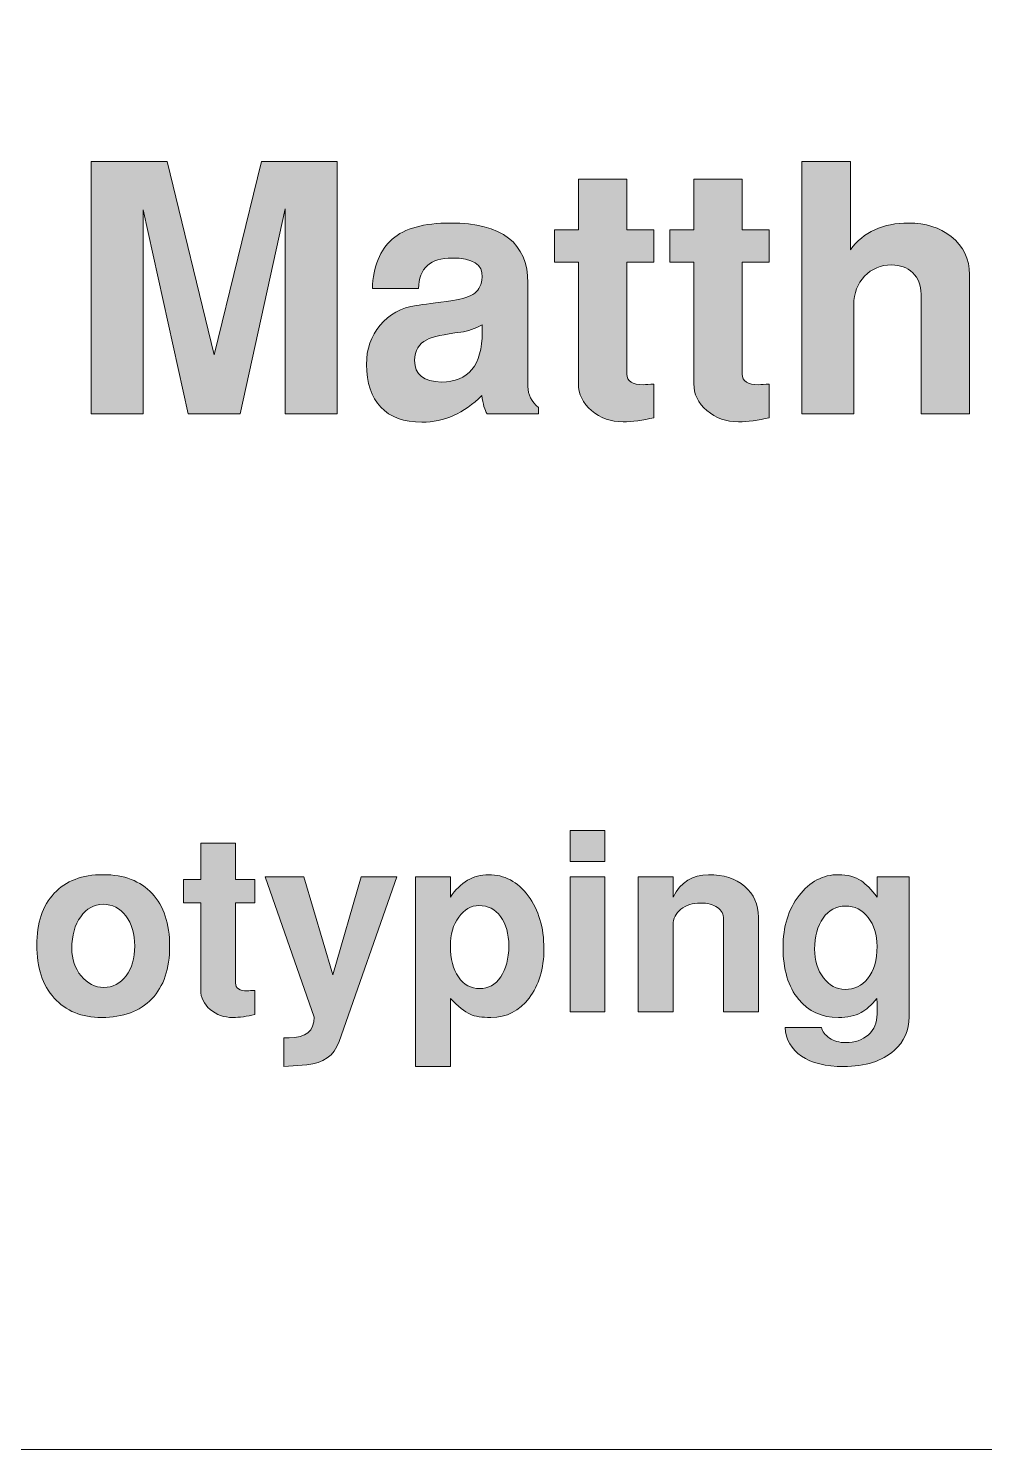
# Model space of a CAD drawing. Header units: inches. Extents: x 1.04 to 10.11, y -6.95 to -1.5.
# Drawn here: x 1.719 to 2.179, y -5.562 to -4.879 of the extents above; entities that cross this region are included whole.
import ezdxf

# ---------------------------------------------------------------- set-up
doc = ezdxf.new("R2010")
doc.units = ezdxf.units.IN
doc.header["$MEASUREMENT"] = 0
doc.layers.add('Layer 1', color=7, linetype='Continuous')

# ---------------------------------------------------------------- blocks, each defined once
blk = doc.blocks.new('block 34')
at = {"layer": 'Layer 1', "true_color": 0xed1f24}
h = blk.add_hatch(color=240, dxfattribs=at)
h.dxf.hatch_style = 2
h.paths.add_polyline_path([(1.86772, -5.06415), (1.84272, -5.06415), (1.84272, -4.96548), (1.82105, -5.06415), (1.79605, -5.06415), (1.77438, -4.96598), (1.77438, -5.06415), (1.74938, -5.06415), (1.74938, -4.94265), (1.78596, -4.94265), (1.80854, -5.03566), (1.83135, -4.94265), (1.86772, -4.94265)])
h = blk.add_hatch(color=240, dxfattribs=at)
h.dxf.hatch_style = 2
edge = h.paths.add_edge_path()
edge.add_spline(control_points=[(2.17204, -5.06415), (2.17204, -5.06415), (2.14871, -5.06415), (2.14871, -5.06415), (2.14871, -5.06415), (2.14871, -5.00652), (2.14871, -5.00652), (2.14871, -5.00217), (2.14738, -4.99875), (2.14471, -4.99624), (2.14204, -4.99373), (2.13865, -4.99248), (2.13454, -4.99248), (2.12932, -4.99248), (2.12499, -4.99429), (2.12155, -4.99791), (2.1181, -5.00153), (2.11638, -5.00607), (2.11638, -5.01153), (2.11638, -5.01153), (2.11638, -5.06415), (2.11638, -5.06415), (2.11638, -5.06415), (2.09138, -5.06415), (2.09138, -5.06415), (2.09138, -5.06415), (2.09138, -4.94265), (2.09138, -4.94265), (2.09138, -4.94265), (2.11471, -4.94265), (2.11471, -4.94265), (2.11471, -4.94265), (2.11471, -4.98515), (2.11471, -4.98515), (2.12105, -4.9766), (2.13038, -4.97232), (2.14271, -4.97232), (2.15082, -4.97232), (2.15765, -4.97448), (2.16321, -4.97881), (2.1691, -4.98348), (2.17204, -4.98959), (2.17204, -4.99714), (2.17204, -4.99714), (2.17204, -5.06415), (2.17204, -5.06415)], knot_values=[0, 0, 0, 0, 1, 1, 1, 2, 2, 2, 3, 3, 3, 4, 4, 4, 5, 5, 5, 6, 6, 6, 7, 7, 7, 8, 8, 8, 9, 9, 9, 10, 10, 10, 11, 11, 11, 12, 12, 12, 13, 13, 13, 14, 14, 14, 15, 15, 15, 15], degree=3, periodic=1)
h = blk.add_hatch(color=240, dxfattribs=at)
h.dxf.hatch_style = 2
edge = h.paths.add_edge_path()
edge.add_spline(control_points=[(2.02022, -5.06598), (2.01477, -5.06731), (2.00983, -5.06798), (2.00538, -5.06798), (1.99949, -5.06798), (1.99444, -5.06618), (1.99021, -5.06257), (1.98599, -5.05895), (1.98388, -5.05465), (1.98388, -5.04965), (1.98388, -5.04965), (1.98388, -4.99115), (1.98388, -4.99115), (1.98388, -4.99115), (1.97238, -4.99115), (1.97238, -4.99115), (1.97238, -4.99115), (1.97238, -4.97565), (1.97238, -4.97565), (1.97238, -4.97565), (1.98388, -4.97565), (1.98388, -4.97565), (1.98388, -4.97565), (1.98388, -4.95114), (1.98388, -4.95114), (1.98388, -4.95114), (2.00722, -4.95114), (2.00722, -4.95114), (2.00722, -4.95114), (2.00722, -4.97565), (2.00722, -4.97565), (2.00722, -4.97565), (2.02022, -4.97565), (2.02022, -4.97565), (2.02022, -4.97565), (2.02022, -4.99115), (2.02022, -4.99115), (2.02022, -4.99115), (2.00722, -4.99115), (2.00722, -4.99115), (2.00722, -4.99115), (2.00722, -5.04498), (2.00722, -5.04498), (2.00722, -5.04843), (2.00983, -5.05015), (2.01505, -5.05015), (2.01627, -5.05004), (2.01799, -5.04993), (2.02022, -5.04981), (2.02022, -5.04981), (2.02022, -5.06598), (2.02022, -5.06598)], knot_values=[0, 0, 0, 0, 1, 1, 1, 2, 2, 2, 3, 3, 3, 4, 4, 4, 5, 5, 5, 6, 6, 6, 7, 7, 7, 8, 8, 8, 9, 9, 9, 10, 10, 10, 11, 11, 11, 12, 12, 12, 13, 13, 13, 14, 14, 14, 15, 15, 15, 16, 16, 16, 17, 17, 17, 17], degree=3, periodic=1)
h = blk.add_hatch(color=240, dxfattribs=at)
h.dxf.hatch_style = 2
edge = h.paths.add_edge_path()
edge.add_spline(control_points=[(2.07572, -5.06598), (2.07027, -5.06731), (2.06533, -5.06798), (2.06089, -5.06798), (2.05499, -5.06798), (2.04994, -5.06618), (2.04572, -5.06257), (2.04149, -5.05895), (2.03938, -5.05465), (2.03938, -5.04965), (2.03938, -5.04965), (2.03938, -4.99115), (2.03938, -4.99115), (2.03938, -4.99115), (2.02789, -4.99115), (2.02789, -4.99115), (2.02789, -4.99115), (2.02789, -4.97565), (2.02789, -4.97565), (2.02789, -4.97565), (2.03938, -4.97565), (2.03938, -4.97565), (2.03938, -4.97565), (2.03938, -4.95114), (2.03938, -4.95114), (2.03938, -4.95114), (2.06272, -4.95114), (2.06272, -4.95114), (2.06272, -4.95114), (2.06272, -4.97565), (2.06272, -4.97565), (2.06272, -4.97565), (2.07572, -4.97565), (2.07572, -4.97565), (2.07572, -4.97565), (2.07572, -4.99115), (2.07572, -4.99115), (2.07572, -4.99115), (2.06272, -4.99115), (2.06272, -4.99115), (2.06272, -4.99115), (2.06272, -5.04498), (2.06272, -5.04498), (2.06272, -5.04843), (2.06533, -5.05015), (2.07055, -5.05015), (2.07177, -5.05004), (2.07349, -5.04993), (2.07572, -5.04981), (2.07572, -5.04981), (2.07572, -5.06598), (2.07572, -5.06598)], knot_values=[0, 0, 0, 0, 1, 1, 1, 2, 2, 2, 3, 3, 3, 4, 4, 4, 5, 5, 5, 6, 6, 6, 7, 7, 7, 8, 8, 8, 9, 9, 9, 10, 10, 10, 11, 11, 11, 12, 12, 12, 13, 13, 13, 14, 14, 14, 15, 15, 15, 16, 16, 16, 17, 17, 17, 17], degree=3, periodic=1)
h = blk.add_hatch(color=240, dxfattribs=at)
h.dxf.hatch_style = 2
edge = h.paths.add_edge_path()
edge.add_spline(control_points=[(1.96471, -5.06415), (1.96471, -5.06415), (1.93989, -5.06415), (1.93989, -5.06415), (1.93877, -5.06237), (1.93794, -5.05943), (1.93738, -5.05531), (1.92883, -5.06387), (1.91922, -5.06815), (1.90855, -5.06815), (1.89988, -5.06815), (1.89327, -5.06573), (1.88872, -5.0609), (1.88416, -5.05606), (1.88188, -5.04921), (1.88188, -5.04032), (1.88188, -5.03298), (1.88405, -5.02671), (1.88839, -5.02148), (1.89272, -5.01626), (1.89855, -5.0131), (1.90588, -5.01198), (1.90933, -5.01154), (1.91516, -5.01076), (1.92339, -5.00965), (1.92827, -5.00887), (1.9318, -5.00768), (1.93397, -5.00606), (1.93614, -5.00446), (1.93732, -5.00187), (1.93755, -4.99831), (1.93789, -4.99221), (1.93305, -4.98915), (1.92305, -4.98915), (1.9126, -4.98915), (1.90722, -4.99404), (1.90689, -5.00381), (1.90689, -5.00381), (1.88472, -5.00381), (1.88472, -5.00381), (1.88516, -4.99315), (1.88835, -4.98523), (1.8943, -4.98006), (1.90024, -4.9749), (1.90955, -4.97232), (1.92222, -4.97232), (1.9471, -4.97232), (1.95955, -4.98193), (1.95955, -5.00115), (1.95955, -5.00115), (1.95955, -5.05098), (1.95955, -5.05098), (1.95955, -5.05487), (1.96127, -5.05826), (1.96471, -5.06115), (1.96471, -5.06115), (1.96471, -5.06415), (1.96471, -5.06415)], knot_values=[0, 0, 0, 0, 1, 1, 1, 2, 2, 2, 3, 3, 3, 4, 4, 4, 5, 5, 5, 6, 6, 6, 7, 7, 7, 8, 8, 8, 9, 9, 9, 10, 10, 10, 11, 11, 11, 12, 12, 12, 13, 13, 13, 14, 14, 14, 15, 15, 15, 16, 16, 16, 17, 17, 17, 18, 18, 18, 19, 19, 19, 19], degree=3, periodic=1)
edge = h.paths.add_edge_path()
edge.add_spline(control_points=[(1.93755, -5.02481), (1.93755, -5.02481), (1.93755, -5.02131), (1.93755, -5.02131), (1.9342, -5.02321), (1.93079, -5.02437), (1.92733, -5.02481), (1.91918, -5.02582), (1.91371, -5.02704), (1.91092, -5.02848), (1.907, -5.03038), (1.90505, -5.0337), (1.90505, -5.03848), (1.90505, -5.04537), (1.90935, -5.04881), (1.91795, -5.04881), (1.93102, -5.04881), (1.93755, -5.04081), (1.93755, -5.02481)], knot_values=[0, 0, 0, 0, 1, 1, 1, 2, 2, 2, 3, 3, 3, 4, 4, 4, 5, 5, 5, 6, 6, 6, 6], degree=3, periodic=1)
at = {"layer": 'Layer 1', "lineweight": 0}
blk.add_lwpolyline([(1.86772, -5.06415), (1.84272, -5.06415), (1.84272, -4.96548), (1.82105, -5.06415), (1.79605, -5.06415), (1.77438, -4.96598), (1.77438, -5.06415), (1.74938, -5.06415), (1.74938, -4.94265), (1.78596, -4.94265), (1.80854, -5.03566), (1.83135, -4.94265), (1.86772, -4.94265), (1.86772, -5.06415)], dxfattribs=at)
for points, knots in [([(2.17204, -5.06415), (2.17204, -5.06415), (2.14871, -5.06415), (2.14871, -5.06415), (2.14871, -5.06415), (2.14871, -5.00652), (2.14871, -5.00652), (2.14871, -5.00217), (2.14738, -4.99875), (2.14471, -4.99624), (2.14204, -4.99373), (2.13865, -4.99248), (2.13454, -4.99248), (2.12932, -4.99248), (2.12499, -4.99429), (2.12155, -4.99791), (2.1181, -5.00153), (2.11638, -5.00607), (2.11638, -5.01153), (2.11638, -5.01153), (2.11638, -5.06415), (2.11638, -5.06415), (2.11638, -5.06415), (2.09138, -5.06415), (2.09138, -5.06415), (2.09138, -5.06415), (2.09138, -4.94265), (2.09138, -4.94265), (2.09138, -4.94265), (2.11471, -4.94265), (2.11471, -4.94265), (2.11471, -4.94265), (2.11471, -4.98515), (2.11471, -4.98515), (2.12105, -4.9766), (2.13038, -4.97232), (2.14271, -4.97232), (2.15082, -4.97232), (2.15765, -4.97448), (2.16321, -4.97881), (2.1691, -4.98348), (2.17204, -4.98959), (2.17204, -4.99714), (2.17204, -4.99714), (2.17204, -5.06415), (2.17204, -5.06415)], [0, 0, 0, 0, 1, 1, 1, 2, 2, 2, 3, 3, 3, 4, 4, 4, 5, 5, 5, 6, 6, 6, 7, 7, 7, 8, 8, 8, 9, 9, 9, 10, 10, 10, 11, 11, 11, 12, 12, 12, 13, 13, 13, 14, 14, 14, 15, 15, 15, 15]), ([(2.02022, -5.06598), (2.01477, -5.06731), (2.00983, -5.06798), (2.00538, -5.06798), (1.99949, -5.06798), (1.99444, -5.06618), (1.99021, -5.06257), (1.98599, -5.05895), (1.98388, -5.05465), (1.98388, -5.04965), (1.98388, -5.04965), (1.98388, -4.99115), (1.98388, -4.99115), (1.98388, -4.99115), (1.97238, -4.99115), (1.97238, -4.99115), (1.97238, -4.99115), (1.97238, -4.97565), (1.97238, -4.97565), (1.97238, -4.97565), (1.98388, -4.97565), (1.98388, -4.97565), (1.98388, -4.97565), (1.98388, -4.95114), (1.98388, -4.95114), (1.98388, -4.95114), (2.00722, -4.95114), (2.00722, -4.95114), (2.00722, -4.95114), (2.00722, -4.97565), (2.00722, -4.97565), (2.00722, -4.97565), (2.02022, -4.97565), (2.02022, -4.97565), (2.02022, -4.97565), (2.02022, -4.99115), (2.02022, -4.99115), (2.02022, -4.99115), (2.00722, -4.99115), (2.00722, -4.99115), (2.00722, -4.99115), (2.00722, -5.04498), (2.00722, -5.04498), (2.00722, -5.04843), (2.00983, -5.05015), (2.01505, -5.05015), (2.01627, -5.05004), (2.01799, -5.04993), (2.02022, -5.04981), (2.02022, -5.04981), (2.02022, -5.06598), (2.02022, -5.06598)], [0, 0, 0, 0, 1, 1, 1, 2, 2, 2, 3, 3, 3, 4, 4, 4, 5, 5, 5, 6, 6, 6, 7, 7, 7, 8, 8, 8, 9, 9, 9, 10, 10, 10, 11, 11, 11, 12, 12, 12, 13, 13, 13, 14, 14, 14, 15, 15, 15, 16, 16, 16, 17, 17, 17, 17]), ([(2.07572, -5.06598), (2.07027, -5.06731), (2.06533, -5.06798), (2.06089, -5.06798), (2.05499, -5.06798), (2.04994, -5.06618), (2.04572, -5.06257), (2.04149, -5.05895), (2.03938, -5.05465), (2.03938, -5.04965), (2.03938, -5.04965), (2.03938, -4.99115), (2.03938, -4.99115), (2.03938, -4.99115), (2.02789, -4.99115), (2.02789, -4.99115), (2.02789, -4.99115), (2.02789, -4.97565), (2.02789, -4.97565), (2.02789, -4.97565), (2.03938, -4.97565), (2.03938, -4.97565), (2.03938, -4.97565), (2.03938, -4.95114), (2.03938, -4.95114), (2.03938, -4.95114), (2.06272, -4.95114), (2.06272, -4.95114), (2.06272, -4.95114), (2.06272, -4.97565), (2.06272, -4.97565), (2.06272, -4.97565), (2.07572, -4.97565), (2.07572, -4.97565), (2.07572, -4.97565), (2.07572, -4.99115), (2.07572, -4.99115), (2.07572, -4.99115), (2.06272, -4.99115), (2.06272, -4.99115), (2.06272, -4.99115), (2.06272, -5.04498), (2.06272, -5.04498), (2.06272, -5.04843), (2.06533, -5.05015), (2.07055, -5.05015), (2.07177, -5.05004), (2.07349, -5.04993), (2.07572, -5.04981), (2.07572, -5.04981), (2.07572, -5.06598), (2.07572, -5.06598)], [0, 0, 0, 0, 1, 1, 1, 2, 2, 2, 3, 3, 3, 4, 4, 4, 5, 5, 5, 6, 6, 6, 7, 7, 7, 8, 8, 8, 9, 9, 9, 10, 10, 10, 11, 11, 11, 12, 12, 12, 13, 13, 13, 14, 14, 14, 15, 15, 15, 16, 16, 16, 17, 17, 17, 17]), ([(1.96471, -5.06415), (1.96471, -5.06415), (1.93989, -5.06415), (1.93989, -5.06415), (1.93877, -5.06237), (1.93794, -5.05943), (1.93738, -5.05531), (1.92883, -5.06387), (1.91922, -5.06815), (1.90855, -5.06815), (1.89988, -5.06815), (1.89327, -5.06573), (1.88872, -5.0609), (1.88416, -5.05606), (1.88188, -5.04921), (1.88188, -5.04032), (1.88188, -5.03298), (1.88405, -5.02671), (1.88839, -5.02148), (1.89272, -5.01626), (1.89855, -5.0131), (1.90588, -5.01198), (1.90933, -5.01154), (1.91516, -5.01076), (1.92339, -5.00965), (1.92827, -5.00887), (1.9318, -5.00768), (1.93397, -5.00606), (1.93614, -5.00446), (1.93732, -5.00187), (1.93755, -4.99831), (1.93789, -4.99221), (1.93305, -4.98915), (1.92305, -4.98915), (1.9126, -4.98915), (1.90722, -4.99404), (1.90689, -5.00381), (1.90689, -5.00381), (1.88472, -5.00381), (1.88472, -5.00381), (1.88516, -4.99315), (1.88835, -4.98523), (1.8943, -4.98006), (1.90024, -4.9749), (1.90955, -4.97232), (1.92222, -4.97232), (1.9471, -4.97232), (1.95955, -4.98193), (1.95955, -5.00115), (1.95955, -5.00115), (1.95955, -5.05098), (1.95955, -5.05098), (1.95955, -5.05487), (1.96127, -5.05826), (1.96471, -5.06115), (1.96471, -5.06115), (1.96471, -5.06415), (1.96471, -5.06415)], [0, 0, 0, 0, 1, 1, 1, 2, 2, 2, 3, 3, 3, 4, 4, 4, 5, 5, 5, 6, 6, 6, 7, 7, 7, 8, 8, 8, 9, 9, 9, 10, 10, 10, 11, 11, 11, 12, 12, 12, 13, 13, 13, 14, 14, 14, 15, 15, 15, 16, 16, 16, 17, 17, 17, 18, 18, 18, 19, 19, 19, 19]), ([(1.93755, -5.02481), (1.93755, -5.02481), (1.93755, -5.02131), (1.93755, -5.02131), (1.9342, -5.02321), (1.93079, -5.02437), (1.92733, -5.02481), (1.91918, -5.02582), (1.91371, -5.02704), (1.91092, -5.02848), (1.907, -5.03038), (1.90505, -5.0337), (1.90505, -5.03848), (1.90505, -5.04537), (1.90935, -5.04881), (1.91795, -5.04881), (1.93102, -5.04881), (1.93755, -5.04081), (1.93755, -5.02481)], [0, 0, 0, 0, 1, 1, 1, 2, 2, 2, 3, 3, 3, 4, 4, 4, 5, 5, 5, 6, 6, 6, 6])]:
    blk.add_open_spline(points, degree=3, knots=knots, dxfattribs=at)
blk = doc.blocks.new('block 32')
at = {"layer": 'Layer 1'}
blk.add_blockref('block 34', (0, 0), dxfattribs=at)
blk = doc.blocks.new('block 273')
at = {"layer": 'Layer 1', "true_color": 0xed1f24}
h = blk.add_hatch(color=240, dxfattribs=at)
h.dxf.hatch_style = 2
h.paths.add_polyline_path([(1.99659, -5.27952), (1.97982, -5.27952), (1.97982, -5.26455), (1.99659, -5.26455)])
h.paths.add_polyline_path([(1.99659, -5.35184), (1.97982, -5.35184), (1.97982, -5.28695), (1.99659, -5.28695)])
h = blk.add_hatch(color=240, dxfattribs=at)
h.dxf.hatch_style = 2
edge = h.paths.add_edge_path()
edge.add_spline(control_points=[(1.82823, -5.35316), (1.82432, -5.35411), (1.82077, -5.35459), (1.81758, -5.35459), (1.81335, -5.35459), (1.80971, -5.3533), (1.80668, -5.3507), (1.80365, -5.34811), (1.80213, -5.34502), (1.80213, -5.34142), (1.80213, -5.34142), (1.80213, -5.2994), (1.80213, -5.2994), (1.80213, -5.2994), (1.79387, -5.2994), (1.79387, -5.2994), (1.79387, -5.2994), (1.79387, -5.28826), (1.79387, -5.28826), (1.79387, -5.28826), (1.80213, -5.28826), (1.80213, -5.28826), (1.80213, -5.28826), (1.80213, -5.27066), (1.80213, -5.27066), (1.80213, -5.27066), (1.8189, -5.27066), (1.8189, -5.27066), (1.8189, -5.27066), (1.8189, -5.28826), (1.8189, -5.28826), (1.8189, -5.28826), (1.82823, -5.28826), (1.82823, -5.28826), (1.82823, -5.28826), (1.82823, -5.2994), (1.82823, -5.2994), (1.82823, -5.2994), (1.8189, -5.2994), (1.8189, -5.2994), (1.8189, -5.2994), (1.8189, -5.33807), (1.8189, -5.33807), (1.8189, -5.34055), (1.82077, -5.34178), (1.82452, -5.34178), (1.8254, -5.3417), (1.82664, -5.34162), (1.82823, -5.34155), (1.82823, -5.34155), (1.82823, -5.35316), (1.82823, -5.35316)], knot_values=[0, 0, 0, 0, 1, 1, 1, 2, 2, 2, 3, 3, 3, 4, 4, 4, 5, 5, 5, 6, 6, 6, 7, 7, 7, 8, 8, 8, 9, 9, 9, 10, 10, 10, 11, 11, 11, 12, 12, 12, 13, 13, 13, 14, 14, 14, 15, 15, 15, 16, 16, 16, 17, 17, 17, 17], degree=3, periodic=1)
h = blk.add_hatch(color=240, dxfattribs=at)
h.dxf.hatch_style = 2
edge = h.paths.add_edge_path()
edge.add_spline(control_points=[(1.78716, -5.32023), (1.78716, -5.33117), (1.78431, -5.33963), (1.77861, -5.34561), (1.77289, -5.3516), (1.76485, -5.35459), (1.75448, -5.35459), (1.74482, -5.35459), (1.73719, -5.35148), (1.73161, -5.34526), (1.72602, -5.33903), (1.72323, -5.33053), (1.72323, -5.31975), (1.72323, -5.30914), (1.72602, -5.30084), (1.73161, -5.29485), (1.73719, -5.28886), (1.74506, -5.28587), (1.75519, -5.28587), (1.76525, -5.28587), (1.7731, -5.2889), (1.77872, -5.29496), (1.78435, -5.30103), (1.78716, -5.30946), (1.78716, -5.32023)], knot_values=[0, 0, 0, 0, 1, 1, 1, 2, 2, 2, 3, 3, 3, 4, 4, 4, 5, 5, 5, 6, 6, 6, 7, 7, 7, 8, 8, 8, 8], degree=3, periodic=1)
edge = h.paths.add_edge_path()
edge.add_spline(control_points=[(1.7704, -5.32029), (1.7704, -5.31432), (1.76896, -5.30947), (1.76609, -5.30573), (1.76322, -5.30199), (1.75958, -5.30012), (1.75519, -5.30012), (1.7508, -5.30012), (1.74719, -5.3021), (1.74436, -5.30608), (1.74152, -5.31007), (1.74011, -5.31516), (1.74011, -5.32136), (1.74011, -5.32654), (1.7416, -5.33095), (1.74459, -5.33462), (1.74759, -5.33828), (1.7512, -5.34011), (1.75543, -5.34011), (1.75982, -5.34011), (1.76341, -5.33826), (1.76621, -5.33455), (1.769, -5.33086), (1.7704, -5.3261), (1.7704, -5.32029)], knot_values=[0, 0, 0, 0, 1, 1, 1, 2, 2, 2, 3, 3, 3, 4, 4, 4, 5, 5, 5, 6, 6, 6, 7, 7, 7, 8, 8, 8, 8], degree=3, periodic=1)
h = blk.add_hatch(color=240, dxfattribs=at)
h.dxf.hatch_style = 2
edge = h.paths.add_edge_path()
edge.add_spline(control_points=[(1.96725, -5.32155), (1.96725, -5.33113), (1.96489, -5.33903), (1.96018, -5.34526), (1.95547, -5.35148), (1.94933, -5.35459), (1.94175, -5.35459), (1.93743, -5.35459), (1.93412, -5.35407), (1.9318, -5.35304), (1.92909, -5.35184), (1.9259, -5.34928), (1.92223, -5.34538), (1.92223, -5.34538), (1.92223, -5.37818), (1.92223, -5.37818), (1.92223, -5.37818), (1.90546, -5.37818), (1.90546, -5.37818), (1.90546, -5.37818), (1.90546, -5.28695), (1.90546, -5.28695), (1.90546, -5.28695), (1.92223, -5.28695), (1.92223, -5.28695), (1.92223, -5.28695), (1.92223, -5.29676), (1.92223, -5.29676), (1.9271, -5.2895), (1.93324, -5.28587), (1.94067, -5.28587), (1.94825, -5.28587), (1.95458, -5.28926), (1.95965, -5.29604), (1.96471, -5.30283), (1.96725, -5.31133), (1.96725, -5.32155)], knot_values=[0, 0, 0, 0, 1, 1, 1, 2, 2, 2, 3, 3, 3, 4, 4, 4, 5, 5, 5, 6, 6, 6, 7, 7, 7, 8, 8, 8, 9, 9, 9, 10, 10, 10, 11, 11, 11, 12, 12, 12, 12], degree=3, periodic=1)
edge = h.paths.add_edge_path()
edge.add_spline(control_points=[(1.95036, -5.32011), (1.95036, -5.31428), (1.94905, -5.3096), (1.94642, -5.30604), (1.94378, -5.30249), (1.94031, -5.30071), (1.93599, -5.30071), (1.93216, -5.30071), (1.92891, -5.30257), (1.92624, -5.30628), (1.92356, -5.30999), (1.92223, -5.31464), (1.92223, -5.32023), (1.92223, -5.32638), (1.92352, -5.33133), (1.92612, -5.33508), (1.92871, -5.33883), (1.93212, -5.34071), (1.93635, -5.34071), (1.9405, -5.34071), (1.94388, -5.33883), (1.94647, -5.33508), (1.94907, -5.33133), (1.95036, -5.32633), (1.95036, -5.32011)], knot_values=[0, 0, 0, 0, 1, 1, 1, 2, 2, 2, 3, 3, 3, 4, 4, 4, 5, 5, 5, 6, 6, 6, 7, 7, 7, 8, 8, 8, 8], degree=3, periodic=1)
h = blk.add_hatch(color=240, dxfattribs=at)
h.dxf.hatch_style = 2
edge = h.paths.add_edge_path()
edge.add_spline(control_points=[(2.07047, -5.35184), (2.07047, -5.35184), (2.0537, -5.35184), (2.0537, -5.35184), (2.0537, -5.35184), (2.0537, -5.3073), (2.0537, -5.3073), (2.0537, -5.3049), (2.05271, -5.30301), (2.05071, -5.30161), (2.04871, -5.30022), (2.046, -5.29951), (2.04257, -5.29951), (2.03882, -5.29951), (2.03569, -5.30052), (2.03317, -5.30251), (2.03065, -5.3045), (2.0294, -5.30702), (2.0294, -5.31005), (2.0294, -5.31005), (2.0294, -5.35184), (2.0294, -5.35184), (2.0294, -5.35184), (2.01263, -5.35184), (2.01263, -5.35184), (2.01263, -5.35184), (2.01263, -5.28695), (2.01263, -5.28695), (2.01263, -5.28695), (2.0294, -5.28695), (2.0294, -5.28695), (2.0294, -5.28695), (2.0294, -5.29664), (2.0294, -5.29664), (2.03315, -5.28946), (2.03882, -5.28587), (2.0464, -5.28587), (2.05366, -5.28587), (2.05949, -5.28774), (2.06388, -5.29149), (2.06827, -5.29525), (2.07047, -5.3002), (2.07047, -5.30634), (2.07047, -5.30634), (2.07047, -5.35184), (2.07047, -5.35184)], knot_values=[0, 0, 0, 0, 1, 1, 1, 2, 2, 2, 3, 3, 3, 4, 4, 4, 5, 5, 5, 6, 6, 6, 7, 7, 7, 8, 8, 8, 9, 9, 9, 10, 10, 10, 11, 11, 11, 12, 12, 12, 13, 13, 13, 14, 14, 14, 15, 15, 15, 15], degree=3, periodic=1)
h = blk.add_hatch(color=240, dxfattribs=at)
h.dxf.hatch_style = 2
edge = h.paths.add_edge_path()
edge.add_spline(control_points=[(2.14303, -5.35423), (2.14303, -5.3607), (2.1406, -5.36613), (2.13573, -5.37052), (2.13006, -5.37562), (2.12196, -5.37818), (2.11142, -5.37818), (2.10288, -5.37818), (2.09615, -5.37653), (2.09124, -5.37322), (2.08633, -5.3699), (2.08368, -5.36529), (2.08328, -5.35938), (2.08328, -5.35938), (2.10086, -5.35938), (2.10086, -5.35938), (2.10126, -5.3613), (2.10255, -5.363), (2.10471, -5.36447), (2.10688, -5.36595), (2.10944, -5.36669), (2.11241, -5.36669), (2.11691, -5.36669), (2.12056, -5.36543), (2.12337, -5.36292), (2.12618, -5.3604), (2.12758, -5.35707), (2.12758, -5.35292), (2.12758, -5.34861), (2.12754, -5.3461), (2.12746, -5.34538), (2.12482, -5.34865), (2.12229, -5.35093), (2.11988, -5.3522), (2.11699, -5.35379), (2.11334, -5.35459), (2.10893, -5.35459), (2.1009, -5.35459), (2.09452, -5.35168), (2.08978, -5.34585), (2.08481, -5.33979), (2.08232, -5.33145), (2.08232, -5.32083), (2.08232, -5.31093), (2.08489, -5.30263), (2.09003, -5.29593), (2.09516, -5.28922), (2.1015, -5.28587), (2.10905, -5.28587), (2.1133, -5.28587), (2.11695, -5.28687), (2.12, -5.28886), (2.12225, -5.29038), (2.12478, -5.29297), (2.12758, -5.29664), (2.12758, -5.29664), (2.12758, -5.28695), (2.12758, -5.28695), (2.12758, -5.28695), (2.14303, -5.28695), (2.14303, -5.28695), (2.14303, -5.28695), (2.14303, -5.35423), (2.14303, -5.35423)], knot_values=[0, 0, 0, 0, 1, 1, 1, 2, 2, 2, 3, 3, 3, 4, 4, 4, 5, 5, 5, 6, 6, 6, 7, 7, 7, 8, 8, 8, 9, 9, 9, 10, 10, 10, 11, 11, 11, 12, 12, 12, 13, 13, 13, 14, 14, 14, 15, 15, 15, 16, 16, 16, 17, 17, 17, 18, 18, 18, 19, 19, 19, 20, 20, 20, 21, 21, 21, 21], degree=3, periodic=1)
edge = h.paths.add_edge_path()
edge.add_spline(control_points=[(2.12758, -5.32035), (2.12758, -5.31477), (2.12615, -5.31013), (2.12327, -5.30646), (2.1204, -5.30279), (2.11677, -5.30095), (2.11238, -5.30095), (2.1079, -5.30095), (2.10432, -5.30289), (2.1016, -5.30676), (2.09888, -5.31064), (2.09753, -5.3156), (2.09753, -5.32167), (2.09753, -5.32718), (2.09894, -5.33179), (2.10178, -5.3355), (2.10461, -5.33921), (2.10807, -5.34106), (2.11214, -5.34106), (2.1166, -5.34106), (2.12024, -5.33935), (2.12303, -5.33592), (2.12606, -5.33217), (2.12758, -5.32698), (2.12758, -5.32035)], knot_values=[0, 0, 0, 0, 1, 1, 1, 2, 2, 2, 3, 3, 3, 4, 4, 4, 5, 5, 5, 6, 6, 6, 7, 7, 7, 8, 8, 8, 8], degree=3, periodic=1)
h = blk.add_hatch(color=240, dxfattribs=at)
h.dxf.hatch_style = 2
edge = h.paths.add_edge_path()
edge.add_spline(control_points=[(1.89649, -5.28695), (1.89649, -5.28695), (1.86871, -5.36621), (1.86871, -5.36621), (1.86631, -5.37299), (1.86112, -5.3767), (1.85314, -5.37735), (1.85314, -5.37735), (1.84213, -5.37818), (1.84213, -5.37818), (1.84213, -5.37818), (1.84213, -5.36441), (1.84213, -5.36441), (1.84213, -5.36441), (1.84465, -5.36441), (1.84465, -5.36441), (1.8527, -5.36441), (1.85674, -5.36106), (1.85674, -5.35436), (1.85674, -5.35436), (1.83315, -5.28695), (1.83315, -5.28695), (1.83315, -5.28695), (1.8517, -5.28695), (1.8517, -5.28695), (1.8517, -5.28695), (1.86572, -5.334), (1.86572, -5.334), (1.86572, -5.334), (1.87925, -5.28695), (1.87925, -5.28695), (1.87925, -5.28695), (1.89649, -5.28695), (1.89649, -5.28695)], knot_values=[0, 0, 0, 0, 1, 1, 1, 2, 2, 2, 3, 3, 3, 4, 4, 4, 5, 5, 5, 6, 6, 6, 7, 7, 7, 8, 8, 8, 9, 9, 9, 10, 10, 10, 11, 11, 11, 11], degree=3, periodic=1)
at = {"layer": 'Layer 1', "lineweight": 0}
for points in [[(1.99659, -5.27952), (1.97982, -5.27952), (1.97982, -5.26455), (1.99659, -5.26455), (1.99659, -5.27952)], [(1.99659, -5.35184), (1.97982, -5.35184), (1.97982, -5.28695), (1.99659, -5.28695), (1.99659, -5.35184)]]:
    blk.add_lwpolyline(points, dxfattribs=at)
for points, knots in [([(1.82823, -5.35316), (1.82432, -5.35411), (1.82077, -5.35459), (1.81758, -5.35459), (1.81335, -5.35459), (1.80971, -5.3533), (1.80668, -5.3507), (1.80365, -5.34811), (1.80213, -5.34502), (1.80213, -5.34142), (1.80213, -5.34142), (1.80213, -5.2994), (1.80213, -5.2994), (1.80213, -5.2994), (1.79387, -5.2994), (1.79387, -5.2994), (1.79387, -5.2994), (1.79387, -5.28826), (1.79387, -5.28826), (1.79387, -5.28826), (1.80213, -5.28826), (1.80213, -5.28826), (1.80213, -5.28826), (1.80213, -5.27066), (1.80213, -5.27066), (1.80213, -5.27066), (1.8189, -5.27066), (1.8189, -5.27066), (1.8189, -5.27066), (1.8189, -5.28826), (1.8189, -5.28826), (1.8189, -5.28826), (1.82823, -5.28826), (1.82823, -5.28826), (1.82823, -5.28826), (1.82823, -5.2994), (1.82823, -5.2994), (1.82823, -5.2994), (1.8189, -5.2994), (1.8189, -5.2994), (1.8189, -5.2994), (1.8189, -5.33807), (1.8189, -5.33807), (1.8189, -5.34055), (1.82077, -5.34178), (1.82452, -5.34178), (1.8254, -5.3417), (1.82664, -5.34162), (1.82823, -5.34155), (1.82823, -5.34155), (1.82823, -5.35316), (1.82823, -5.35316)], [0, 0, 0, 0, 1, 1, 1, 2, 2, 2, 3, 3, 3, 4, 4, 4, 5, 5, 5, 6, 6, 6, 7, 7, 7, 8, 8, 8, 9, 9, 9, 10, 10, 10, 11, 11, 11, 12, 12, 12, 13, 13, 13, 14, 14, 14, 15, 15, 15, 16, 16, 16, 17, 17, 17, 17]), ([(1.78716, -5.32023), (1.78716, -5.33117), (1.78431, -5.33963), (1.77861, -5.34561), (1.77289, -5.3516), (1.76485, -5.35459), (1.75448, -5.35459), (1.74482, -5.35459), (1.73719, -5.35148), (1.73161, -5.34526), (1.72602, -5.33903), (1.72323, -5.33053), (1.72323, -5.31975), (1.72323, -5.30914), (1.72602, -5.30084), (1.73161, -5.29485), (1.73719, -5.28886), (1.74506, -5.28587), (1.75519, -5.28587), (1.76525, -5.28587), (1.7731, -5.2889), (1.77872, -5.29496), (1.78435, -5.30103), (1.78716, -5.30946), (1.78716, -5.32023)], [0, 0, 0, 0, 1, 1, 1, 2, 2, 2, 3, 3, 3, 4, 4, 4, 5, 5, 5, 6, 6, 6, 7, 7, 7, 8, 8, 8, 8]), ([(1.96725, -5.32155), (1.96725, -5.33113), (1.96489, -5.33903), (1.96018, -5.34526), (1.95547, -5.35148), (1.94933, -5.35459), (1.94175, -5.35459), (1.93743, -5.35459), (1.93412, -5.35407), (1.9318, -5.35304), (1.92909, -5.35184), (1.9259, -5.34928), (1.92223, -5.34538), (1.92223, -5.34538), (1.92223, -5.37818), (1.92223, -5.37818), (1.92223, -5.37818), (1.90546, -5.37818), (1.90546, -5.37818), (1.90546, -5.37818), (1.90546, -5.28695), (1.90546, -5.28695), (1.90546, -5.28695), (1.92223, -5.28695), (1.92223, -5.28695), (1.92223, -5.28695), (1.92223, -5.29676), (1.92223, -5.29676), (1.9271, -5.2895), (1.93324, -5.28587), (1.94067, -5.28587), (1.94825, -5.28587), (1.95458, -5.28926), (1.95965, -5.29604), (1.96471, -5.30283), (1.96725, -5.31133), (1.96725, -5.32155)], [0, 0, 0, 0, 1, 1, 1, 2, 2, 2, 3, 3, 3, 4, 4, 4, 5, 5, 5, 6, 6, 6, 7, 7, 7, 8, 8, 8, 9, 9, 9, 10, 10, 10, 11, 11, 11, 12, 12, 12, 12]), ([(2.07047, -5.35184), (2.07047, -5.35184), (2.0537, -5.35184), (2.0537, -5.35184), (2.0537, -5.35184), (2.0537, -5.3073), (2.0537, -5.3073), (2.0537, -5.3049), (2.05271, -5.30301), (2.05071, -5.30161), (2.04871, -5.30022), (2.046, -5.29951), (2.04257, -5.29951), (2.03882, -5.29951), (2.03569, -5.30052), (2.03317, -5.30251), (2.03065, -5.3045), (2.0294, -5.30702), (2.0294, -5.31005), (2.0294, -5.31005), (2.0294, -5.35184), (2.0294, -5.35184), (2.0294, -5.35184), (2.01263, -5.35184), (2.01263, -5.35184), (2.01263, -5.35184), (2.01263, -5.28695), (2.01263, -5.28695), (2.01263, -5.28695), (2.0294, -5.28695), (2.0294, -5.28695), (2.0294, -5.28695), (2.0294, -5.29664), (2.0294, -5.29664), (2.03315, -5.28946), (2.03882, -5.28587), (2.0464, -5.28587), (2.05366, -5.28587), (2.05949, -5.28774), (2.06388, -5.29149), (2.06827, -5.29525), (2.07047, -5.3002), (2.07047, -5.30634), (2.07047, -5.30634), (2.07047, -5.35184), (2.07047, -5.35184)], [0, 0, 0, 0, 1, 1, 1, 2, 2, 2, 3, 3, 3, 4, 4, 4, 5, 5, 5, 6, 6, 6, 7, 7, 7, 8, 8, 8, 9, 9, 9, 10, 10, 10, 11, 11, 11, 12, 12, 12, 13, 13, 13, 14, 14, 14, 15, 15, 15, 15]), ([(2.14303, -5.35423), (2.14303, -5.3607), (2.1406, -5.36613), (2.13573, -5.37052), (2.13006, -5.37562), (2.12196, -5.37818), (2.11142, -5.37818), (2.10288, -5.37818), (2.09615, -5.37653), (2.09124, -5.37322), (2.08633, -5.3699), (2.08368, -5.36529), (2.08328, -5.35938), (2.08328, -5.35938), (2.10086, -5.35938), (2.10086, -5.35938), (2.10126, -5.3613), (2.10255, -5.363), (2.10471, -5.36447), (2.10688, -5.36595), (2.10944, -5.36669), (2.11241, -5.36669), (2.11691, -5.36669), (2.12056, -5.36543), (2.12337, -5.36292), (2.12618, -5.3604), (2.12758, -5.35707), (2.12758, -5.35292), (2.12758, -5.34861), (2.12754, -5.3461), (2.12746, -5.34538), (2.12482, -5.34865), (2.12229, -5.35093), (2.11988, -5.3522), (2.11699, -5.35379), (2.11334, -5.35459), (2.10893, -5.35459), (2.1009, -5.35459), (2.09452, -5.35168), (2.08978, -5.34585), (2.08481, -5.33979), (2.08232, -5.33145), (2.08232, -5.32083), (2.08232, -5.31093), (2.08489, -5.30263), (2.09003, -5.29593), (2.09516, -5.28922), (2.1015, -5.28587), (2.10905, -5.28587), (2.1133, -5.28587), (2.11695, -5.28687), (2.12, -5.28886), (2.12225, -5.29038), (2.12478, -5.29297), (2.12758, -5.29664), (2.12758, -5.29664), (2.12758, -5.28695), (2.12758, -5.28695), (2.12758, -5.28695), (2.14303, -5.28695), (2.14303, -5.28695), (2.14303, -5.28695), (2.14303, -5.35423), (2.14303, -5.35423)], [0, 0, 0, 0, 1, 1, 1, 2, 2, 2, 3, 3, 3, 4, 4, 4, 5, 5, 5, 6, 6, 6, 7, 7, 7, 8, 8, 8, 9, 9, 9, 10, 10, 10, 11, 11, 11, 12, 12, 12, 13, 13, 13, 14, 14, 14, 15, 15, 15, 16, 16, 16, 17, 17, 17, 18, 18, 18, 19, 19, 19, 20, 20, 20, 21, 21, 21, 21]), ([(1.89649, -5.28695), (1.89649, -5.28695), (1.86871, -5.36621), (1.86871, -5.36621), (1.86631, -5.37299), (1.86112, -5.3767), (1.85314, -5.37735), (1.85314, -5.37735), (1.84213, -5.37818), (1.84213, -5.37818), (1.84213, -5.37818), (1.84213, -5.36441), (1.84213, -5.36441), (1.84213, -5.36441), (1.84465, -5.36441), (1.84465, -5.36441), (1.8527, -5.36441), (1.85674, -5.36106), (1.85674, -5.35436), (1.85674, -5.35436), (1.83315, -5.28695), (1.83315, -5.28695), (1.83315, -5.28695), (1.8517, -5.28695), (1.8517, -5.28695), (1.8517, -5.28695), (1.86572, -5.334), (1.86572, -5.334), (1.86572, -5.334), (1.87925, -5.28695), (1.87925, -5.28695), (1.87925, -5.28695), (1.89649, -5.28695), (1.89649, -5.28695)], [0, 0, 0, 0, 1, 1, 1, 2, 2, 2, 3, 3, 3, 4, 4, 4, 5, 5, 5, 6, 6, 6, 7, 7, 7, 8, 8, 8, 9, 9, 9, 10, 10, 10, 11, 11, 11, 11]), ([(1.7704, -5.32029), (1.7704, -5.31432), (1.76896, -5.30947), (1.76609, -5.30573), (1.76322, -5.30199), (1.75958, -5.30012), (1.75519, -5.30012), (1.7508, -5.30012), (1.74719, -5.3021), (1.74436, -5.30608), (1.74152, -5.31007), (1.74011, -5.31516), (1.74011, -5.32136), (1.74011, -5.32654), (1.7416, -5.33095), (1.74459, -5.33462), (1.74759, -5.33828), (1.7512, -5.34011), (1.75543, -5.34011), (1.75982, -5.34011), (1.76341, -5.33826), (1.76621, -5.33455), (1.769, -5.33086), (1.7704, -5.3261), (1.7704, -5.32029)], [0, 0, 0, 0, 1, 1, 1, 2, 2, 2, 3, 3, 3, 4, 4, 4, 5, 5, 5, 6, 6, 6, 7, 7, 7, 8, 8, 8, 8]), ([(1.95036, -5.32011), (1.95036, -5.31428), (1.94905, -5.3096), (1.94642, -5.30604), (1.94378, -5.30249), (1.94031, -5.30071), (1.93599, -5.30071), (1.93216, -5.30071), (1.92891, -5.30257), (1.92624, -5.30628), (1.92356, -5.30999), (1.92223, -5.31464), (1.92223, -5.32023), (1.92223, -5.32638), (1.92352, -5.33133), (1.92612, -5.33508), (1.92871, -5.33883), (1.93212, -5.34071), (1.93635, -5.34071), (1.9405, -5.34071), (1.94388, -5.33883), (1.94647, -5.33508), (1.94907, -5.33133), (1.95036, -5.32633), (1.95036, -5.32011)], [0, 0, 0, 0, 1, 1, 1, 2, 2, 2, 3, 3, 3, 4, 4, 4, 5, 5, 5, 6, 6, 6, 7, 7, 7, 8, 8, 8, 8]), ([(2.12758, -5.32035), (2.12758, -5.31477), (2.12615, -5.31013), (2.12327, -5.30646), (2.1204, -5.30279), (2.11677, -5.30095), (2.11238, -5.30095), (2.1079, -5.30095), (2.10432, -5.30289), (2.1016, -5.30676), (2.09888, -5.31064), (2.09753, -5.3156), (2.09753, -5.32167), (2.09753, -5.32718), (2.09894, -5.33179), (2.10178, -5.3355), (2.10461, -5.33921), (2.10807, -5.34106), (2.11214, -5.34106), (2.1166, -5.34106), (2.12024, -5.33935), (2.12303, -5.33592), (2.12606, -5.33217), (2.12758, -5.32698), (2.12758, -5.32035)], [0, 0, 0, 0, 1, 1, 1, 2, 2, 2, 3, 3, 3, 4, 4, 4, 5, 5, 5, 6, 6, 6, 7, 7, 7, 8, 8, 8, 8])]:
    blk.add_open_spline(points, degree=3, knots=knots, dxfattribs=at)
blk = doc.blocks.new('block 272')
at = {"layer": 'Layer 1'}
blk.add_blockref('block 273', (0, 0), dxfattribs=at)

msp = doc.modelspace()

# ---------------------------------------------------------------- linework, layer by layer
at = {"layer": 'Layer 1', "color": 7, "lineweight": 5, "true_color": 0xffffff}
msp.add_lwpolyline([(4.62116, -5.5625), (1.04061, -5.5625), (1.04061, -1.50062), (4.62116, -1.50062), (4.62116, -5.5625)], dxfattribs=at)

# ---------------------------------------------------------------- block references
at = {"layer": 'Layer 1'}
for name in ['block 32', 'block 272']:
    msp.add_blockref(name, (0, 0), dxfattribs=at)

doc.saveas('drawing.dxf')
